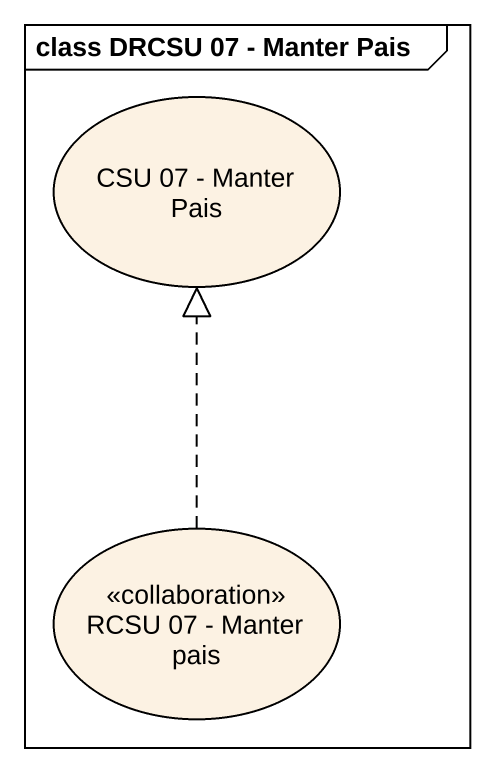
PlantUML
@startuml
mainframe class DRCSU 07 - Manter Pais
usecase "CSU 07 - Manter Pais" as CSU_07_Manter_Pais
usecase "RCSU 07 - Manter pais" as RCSU_07_Manter_pais <<collaboration>>
RCSU_07_Manter_pais .up.|> CSU_07_Manter_Pais
@enduml
